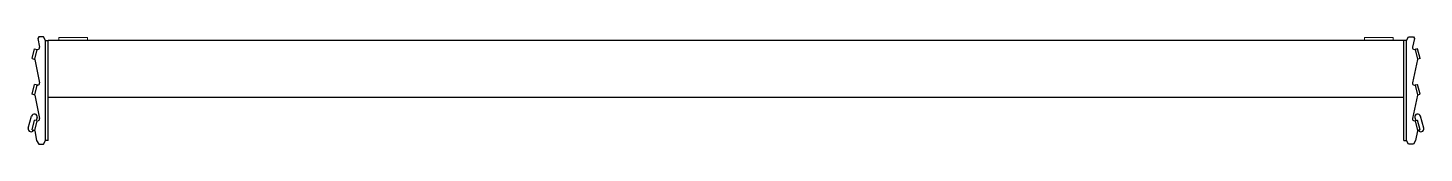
# Model space of a CAD drawing. Header units: millimetres. Extents: x 2220 to 4170, y 773 to 923.
import ezdxf

# ---------------------------------------------------------------- set-up
doc = ezdxf.new("R2010")
doc.units = ezdxf.units.MM
doc.linetypes.add('CONTINU', pattern=[0])
doc.linetypes.add('LIN0', pattern=[0])
doc.layers.add('LONGARINA', color=20, linetype='LIN0', lineweight=20)

# ---------------------------------------------------------------- blocks, each defined once
blk = doc.blocks.new('DI_LGTOPO')
at = {"layer": 'LONGARINA', "linetype": 'CONTINU', "lineweight": -2, "ltscale": 2}
for p, q in [((6.1, 111.9), (4.7, 109.5)), ((6.1, 111.9), (4.7, 109.5)), ((4.7, 109.5), (7.1, 97.5)), ((4.7, 109.5), (7.1, 97.5)), ((12.6, 111.9), (6.1, 111.9)), ((12.6, 111.9), (6.1, 111.9)), ((12.8, 111.9), (12.6, 111.9)), ((12.8, 111.9), (12.6, 111.9)), ((15.7, 106.9), (12.8, 111.9)), ((15.7, 106.9), (12.8, 111.9)), ((15.7, -33.1), (15.7, 106.9)), ((15.7, 106.9), (19.4, 106.9)), ((15.7, -33.1), (15.7, 106.9)), ((15.7, 106.9), (19.4, 106.9)), ((19.4, -33.1), (19.4, 106.9)), ((1912.4, 106.9), (19.4, 106.9)), ((19.4, -33.1), (19.4, 106.9)), ((1912.4, 106.9), (19.4, 106.9)), ((1912.4, -33.1), (1912.4, 106.9)), ((1916, 106.9), (1912.4, 106.9)), ((1912.4, -33.1), (1912.4, 106.9)), ((1916, 106.9), (1912.4, 106.9)), ((1915.9, -33.1), (1915.9, 106.9)), ((1915.9, -33.1), (1915.9, 106.9)), ((1916, 106.9), (1918.9, 111.9)), ((1916, 106.9), (1918.9, 111.9)), ((1918.9, 111.9), (1919.1, 111.9)), ((1918.9, 111.9), (1919.1, 111.9)), ((1919.1, 111.9), (1925.6, 111.9)), ((1919.1, 111.9), (1925.6, 111.9)), ((1927, 109.5), (1924.6, 97.5)), ((1927, 109.5), (1924.6, 97.5)), ((1925.6, 111.9), (1927, 109.5)), ((1925.6, 111.9), (1927, 109.5)), ((-3.2, 81.8), (0.1, 95.4)), ((-3.2, 81.8), (0.1, 95.4)), ((-3.2, 81.8), (-0.3, 81)), ((-3.2, 81.8), (-0.3, 81)), ((0.1, 95.4), (3.7, 94.5)), ((0.1, 95.4), (3.7, 94.5)), ((3.7, 94.5), (0.3, 80.7)), ((3.7, 94.5), (0.3, 80.7)), ((0.5, 80.3), (7.1, 47.5)), ((0.5, 80.3), (7.1, 47.5)), ((1931.2, 80.3), (1924.6, 47.5)), ((1931.2, 80.3), (1924.6, 47.5)), ((1927, 94.5), (1928, 94.5)), ((1927, 94.5), (1928, 94.5)), ((1927, 94.5), (1928, 94.5)), ((1927, 94.5), (1928, 94.5)), ((1931.6, 95.4), (1928, 94.5)), ((1931.6, 95.4), (1928, 94.5)), ((1929, 94.7), (1928, 94.5)), ((1929, 94.7), (1928, 94.5)), ((1928, 94.5), (1931.4, 80.7)), ((1928, 94.5), (1931.4, 80.7)), ((1929, 94.7), (1931.6, 95.4)), ((1929, 94.7), (1931.6, 95.4)), ((1934.9, 81.8), (1931.6, 95.4)), ((1934.9, 81.8), (1931.6, 95.4)), ((1934.9, 81.8), (1932, 81)), ((1934.9, 81.8), (1932, 81)), ((-3.2, 31.8), (0.1, 45.4)), ((-3.2, 31.8), (0.1, 45.4)), ((2.7, 44.7), (0.1, 45.4)), ((2.7, 44.7), (0.1, 45.4)), ((3.7, 44.5), (0.3, 30.7)), ((3.7, 44.5), (0.3, 30.7)), ((2.7, 44.7), (3.7, 44.5)), ((2.7, 44.7), (3.7, 44.5)), ((4.7, 44.5), (3.7, 44.5)), ((4.7, 44.5), (3.7, 44.5)), ((1927, 44.5), (1928, 44.5)), ((1927, 44.5), (1928, 44.5)), ((1929, 44.7), (1928, 44.5)), ((1929, 44.7), (1928, 44.5)), ((1928, 44.5), (1931.4, 30.7)), ((1928, 44.5), (1931.4, 30.7)), ((1929, 44.7), (1931.6, 45.4)), ((1929, 44.7), (1931.6, 45.4)), ((1934.9, 31.8), (1931.6, 45.4)), ((1934.9, 31.8), (1931.6, 45.4)), ((-0.3, 31), (-3.2, 31.8)), ((-0.3, 31), (-3.2, 31.8)), ((0.5, 30.3), (7.1, -2.5)), ((0.5, 30.3), (7.1, -2.5)), ((1912.4, 26.9), (19.4, 26.9)), ((1912.4, 26.9), (19.4, 26.9)), ((1931.2, 30.3), (1924.6, -2.5)), ((1931.2, 30.3), (1924.6, -2.5)), ((1932, 31), (1934.9, 31.8)), ((1932, 31), (1934.9, 31.8)), ((-8.4, -15.9), (-3.9, 1)), ((-8.4, -15.9), (-3.9, 1)), ((1940.1, -15.9), (1935.6, 1)), ((1940.1, -15.9), (1935.6, 1)), ((-3.2, -18.2), (0.1, -4.6)), ((-3.2, -18.2), (0.1, -4.6)), ((-3.2, -18.2), (-1, -18.8)), ((-3.2, -18.2), (-1, -18.8)), ((-0.3, -19), (-1, -18.8)), ((-0.3, -19), (-1, -18.8)), ((2.7, -5.3), (0.1, -4.6)), ((2.7, -5.3), (0.1, -4.6)), ((3.7, -5.5), (0.3, -19.3)), ((3.7, -5.5), (0.3, -19.3)), ((3.9, -1), (2.7, -5.3)), ((3.9, -1), (2.7, -5.3)), ((1927, -5.5), (1928, -5.5)), ((1927, -5.5), (1928, -5.5)), ((1927.9, -1), (1929, -5.3)), ((1927.9, -1), (1929, -5.3)), ((1929, -5.3), (1928, -5.5)), ((1929, -5.3), (1928, -5.5)), ((1928, -5.5), (1931.4, -19.3)), ((1928, -5.5), (1931.4, -19.3)), ((1929, -5.3), (1931.6, -4.6)), ((1929, -5.3), (1931.6, -4.6)), ((1934.9, -18.2), (1931.6, -4.6)), ((1934.9, -18.2), (1931.6, -4.6)), ((1932, -19), (1932.7, -18.8)), ((1932, -19), (1932.7, -18.8)), ((1934.9, -18.2), (1932.7, -18.8)), ((1934.9, -18.2), (1932.7, -18.8)), ((0.5, -19.7), (3.2, -33.1)), ((0.5, -19.7), (3.2, -33.1)), ((3.2, -33.1), (6.1, -38.1)), ((3.2, -33.1), (6.1, -38.1)), ((6.1, -38.1), (12.6, -38.1)), ((6.1, -38.1), (12.6, -38.1)), ((12.6, -38.1), (12.8, -38.1)), ((12.6, -38.1), (12.8, -38.1)), ((12.8, -38.1), (15.7, -33.1)), ((12.8, -38.1), (15.7, -33.1)), ((19.4, -33.1), (15.7, -33.1)), ((19.4, -33.1), (15.7, -33.1)), ((1912.4, -33.1), (1916, -33.1)), ((1912.4, -33.1), (1916, -33.1)), ((1918.9, -38.1), (1916, -33.1)), ((1918.9, -38.1), (1916, -33.1)), ((1919.1, -38.1), (1918.9, -38.1)), ((1919.1, -38.1), (1918.9, -38.1)), ((1925.6, -38.1), (1919.1, -38.1)), ((1925.6, -38.1), (1919.1, -38.1)), ((1928.5, -33.1), (1925.6, -38.1)), ((1928.5, -33.1), (1925.6, -38.1)), ((1931.2, -19.7), (1928.5, -33.1)), ((1931.2, -19.7), (1928.5, -33.1))]:
    blk.add_line(p, q, dxfattribs=at)
at = {"layer": 'LONGARINA'}
for p, q in [((34.4, 106.9), (34.4, 111.2)), ((34.4, 111.2), (74.4, 111.2)), ((34.4, 106.9), (34.4, 111.2)), ((34.4, 111.2), (74.4, 111.2)), ((74.4, 106.9), (34.4, 106.9)), ((74.4, 106.9), (34.4, 106.9)), ((74.4, 111.2), (74.4, 106.9)), ((74.4, 111.2), (74.4, 106.9)), ((1897.4, 111.2), (1857.4, 111.2)), ((1857.4, 111.2), (1857.4, 106.9)), ((1897.4, 111.2), (1857.4, 111.2)), ((1857.4, 111.2), (1857.4, 106.9)), ((1857.4, 106.9), (1897.4, 106.9)), ((1857.4, 106.9), (1897.4, 106.9)), ((1897.4, 106.9), (1897.4, 111.2)), ((1897.4, 106.9), (1897.4, 111.2))]:
    blk.add_line(p, q, dxfattribs=at)
at = {"layer": 'LONGARINA', "linetype": 'CONTINU', "lineweight": -2, "ltscale": 2}
for centre, radius, start, end in [((4.7, 97), 2.5, 270, 11.451), ((4.7, 97), 2.5, 270, 11.451), ((4.7, 97), 2.5, 270, 11.451), ((4.7, 97), 2.5, 270, 11.451), ((1927, 97), 2.5, 168.549, 270), ((1927, 97), 2.5, 168.549, 270), ((1927, 97), 2.5, 168.549, 270), ((1927, 97), 2.5, 168.549, 270), ((-0.5, 80.1), 1.01, 11.738, 76.013), ((-0.5, 80.1), 1.01, 11.738, 76.013), ((1932.2, 80.1), 1.01, 103.987, 168.262), ((1932.2, 80.1), 1.01, 103.987, 168.262), ((4.7, 47), 2.5, 270, 11.451), ((4.7, 47), 2.5, 270, 11.451), ((1927, 47), 2.5, 168.549, 270), ((1927, 47), 2.5, 168.549, 270), ((-0.5, 30.1), 1.01, 11.738, 76.013), ((-0.5, 30.1), 1.01, 11.738, 76.013), ((1932.2, 30.1), 1.01, 103.987, 168.262), ((1932.2, 30.1), 1.01, 103.987, 168.262), ((0, 0), 4, 345.0994, 165.0994), ((0, 0), 4, 345.0994, 165.0994), ((1931.7, 0), 4, 14.9006, 194.9006), ((1931.7, 0), 4, 14.9006, 194.9006), ((-4.5, -16.9), 4, 165.0994, 332.126), ((-4.5, -16.9), 4, 165.0994, 332.126), ((-0.5, -19.9), 1.01, 11.738, 76.013), ((-0.5, -19.9), 1.01, 11.738, 76.013), ((4.7, -3), 2.5, 270, 11.451), ((4.7, -3), 2.5, 270, 11.451), ((1927, -3), 2.5, 168.549, 270), ((1927, -3), 2.5, 168.549, 270), ((1932.2, -19.9), 1.01, 103.987, 168.262), ((1932.2, -19.9), 1.01, 103.987, 168.262), ((1936.2, -16.9), 4, 207.874, 14.9006), ((1936.2, -16.9), 4, 207.874, 14.9006)]:
    blk.add_arc(centre, radius, start, end, dxfattribs=at)

msp = doc.modelspace()

# ---------------------------------------------------------------- block references
msp.add_blockref('DI_LGTOPO', (2229.4, 811.3))

doc.saveas('drawing.dxf')
